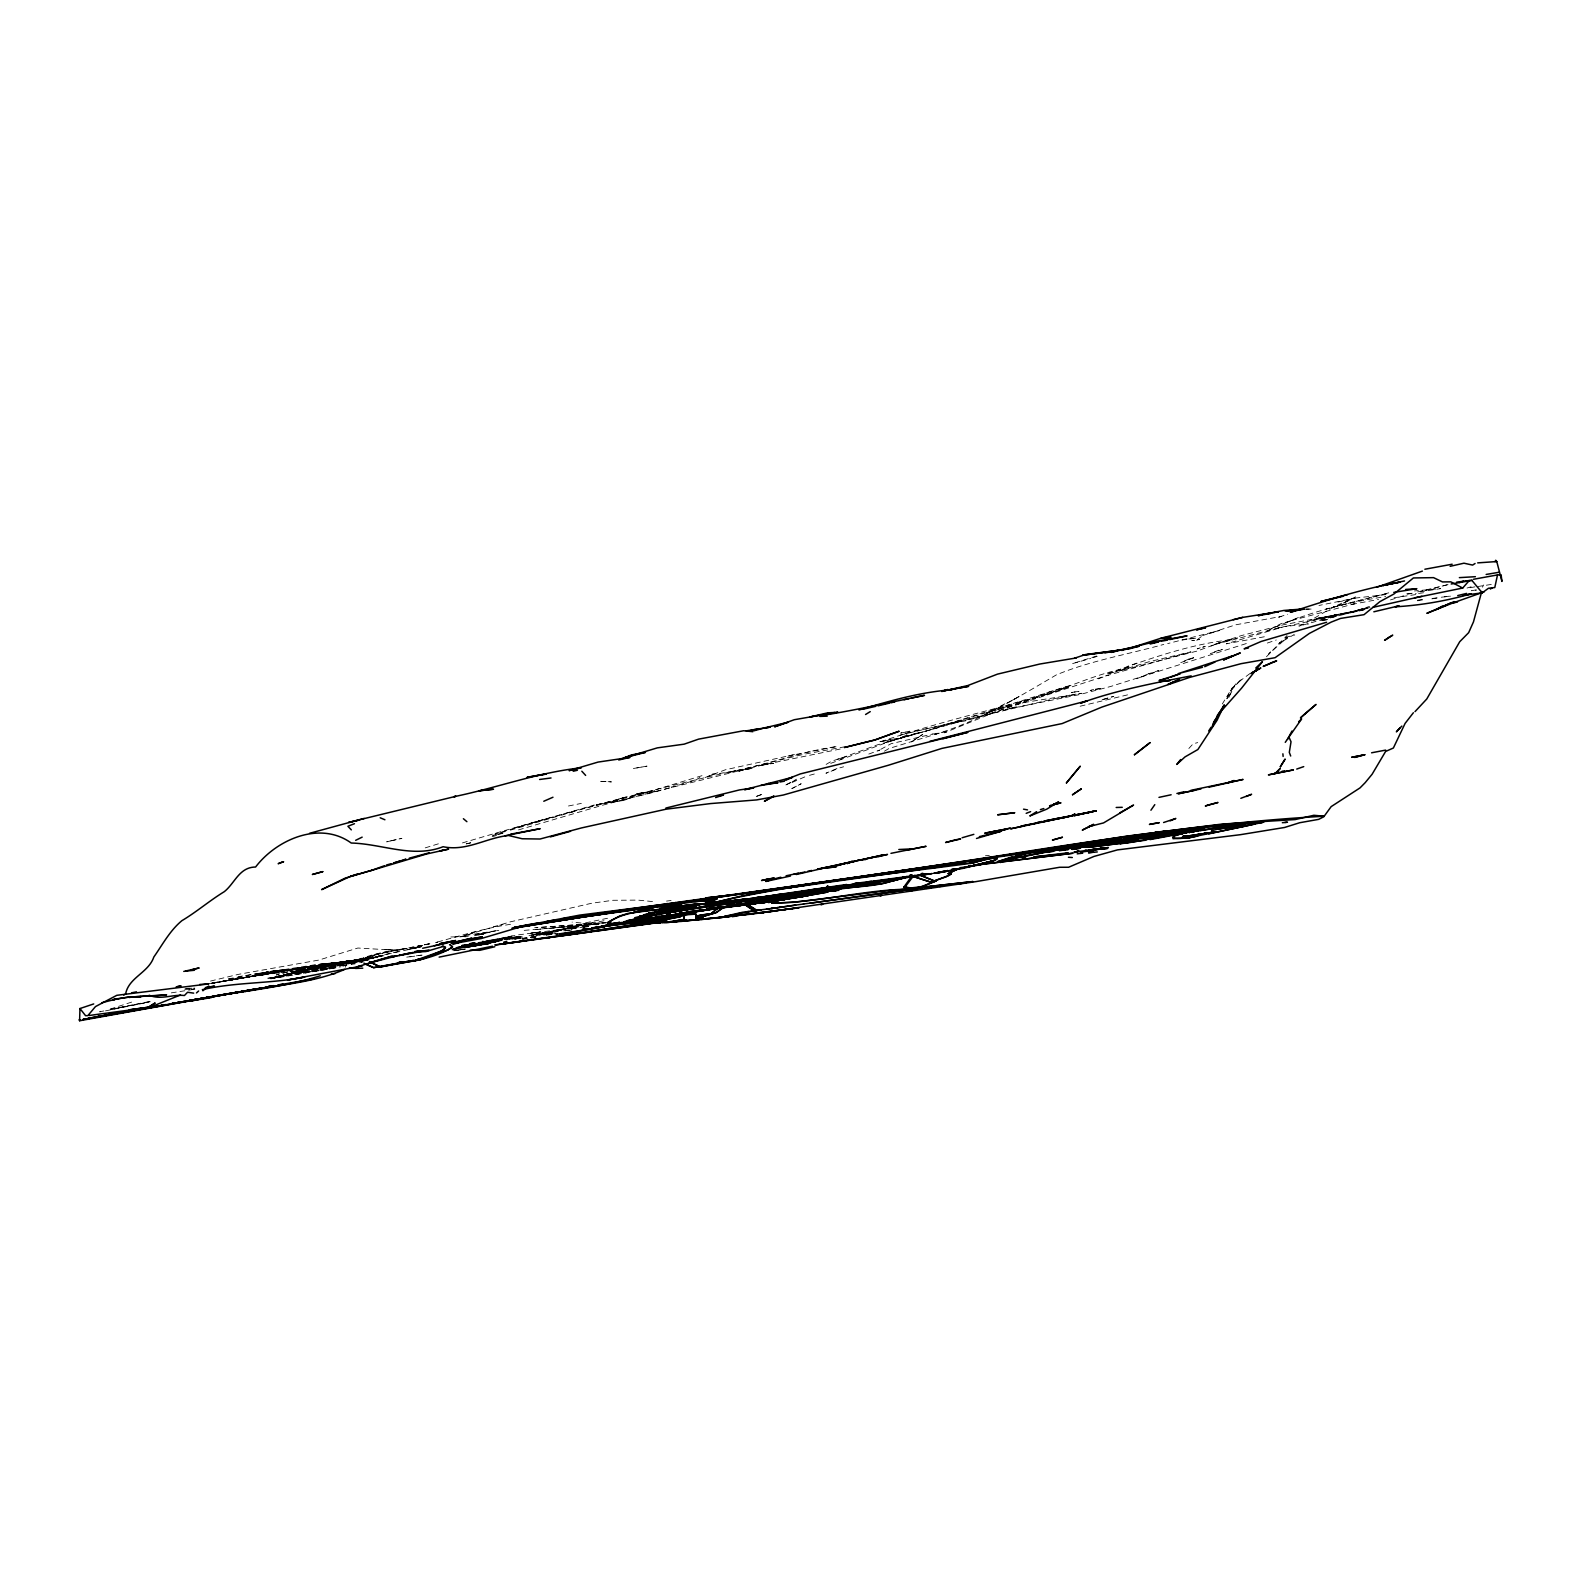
<?xml version="1.0" encoding="UTF-8"?>
<svg xmlns="http://www.w3.org/2000/svg" width="1581" height="1581" viewBox="0 0 1581 1581"><rect width="100%" height="100%" fill="white"/><g stroke="black" fill="none" stroke-linecap="round" stroke-linejoin="round"><path stroke-width="0.75" stroke-dasharray="5 3.75" d="M571.393 926.189L598.903 923.996C594.594 924.035 597.677 924.885 596.65 923.699M597.203 924.747L595.859 924.806M268.671 978.343L330.488 965.181L346.674 963.54L347.326 961.722L357.326 959.726L300.212 968.323L314.619 966.05M346.674 963.54L347.326 961.722L367.76 959.272L361.259 960.339L366.575 959.766M345.35 967.236L346.97 962.73L353.887 961.999L363.472 958.007L353.907 960.537M1229.563 695.838L1235.453 684.277L1250.215 673.368M1226.856 698.782L1229.88 691.174L1241.836 679.059L1232.073 688.071L1222.33 703.94M1228.753 697.636L1232.528 688.15L1227.014 698.624M346.259 964.489L346.97 962.73L325.646 966.169L274.956 977.73L362.563 960.774M1482.425 587.183L1483.709 584.95M367.721 959.588L315.726 964.608L310.331 968.145L318.532 967.197M336.476 962.987C255.766 974.37 357.919 961.999 362.978 960.161M1266.46 656.747L1287.033 635.483M1270.511 651.807L1268.733 653.981L1287.566 637.202L1278.93 643.467L1293.93 634.673M1188.853 748.485L1193.141 743.781L1197.726 742.596M370.468 958.145L374.322 955.458L379.638 955.952M279.837 975.576L275.351 977.453L316.635 966.584L315.409 965.438L287.722 970.477L297.09 968.303M1196.639 640.186L1199.564 639.356L1191.797 640.641L1196.639 640.186L1201.303 636.609M332.03 963.461L310.35 966.584L360.606 960.023L258.711 973.323L226.794 979.153L347.464 964.766M372.345 956.446L369.302 958.6L373.037 957.77M437.66 941.96C462.482 935.142 487.304 927.434 513.489 923.897M457.739 936.663L455.427 936.782L463.806 936.446L467.956 933.561M790.381 782.793L784.532 785.579L795.105 780.125M792.318 781.864L796.824 779.018M1298.989 626.313C1315.175 618.863 1331.716 606.057 1351.063 599.555L1338.119 605.681L1358.02 595.602M884.451 751.192L888.937 748.524L939.331 733.11L935.28 734.315C978.244 721.45 1018.065 697.359 1056.306 674.909C1090.198 660.759 1127.866 654.376 1163.774 644.416M351.516 964.094C372.602 950.379 399.044 951.307 422.779 945.458M826.112 764.413L831.646 761.172L846.29 756.548L835.361 759.868M357.919 960.141L380.626 952.849L421.119 945.596M792.002 788.504L801.192 783.721L791.824 788.662M1015.595 698.466L1007.571 702.913L1019.251 696.43M455.822 947.454L495.999 941.13M990.872 711.312L987.908 712.912L1005.358 703.545M290.687 973.777L275.489 977.888L286.635 974.252L277.742 976.683C288.77 972.789 309.006 971.011 315.943 965.378L314.204 965.596M804.788 776.903L789.887 783.425M491.493 942.81L495.821 941.999L457.462 948.027M478.628 944.568L485.525 943.62L459.32 947.711L490.96 943.225M558.804 929.687L556.947 930.162L564.773 929.391L532.955 934.944L543.034 933.363M361.594 958.165L353.769 962.058L351.318 961.683M1020.14 703.703L987.097 714.434L932.928 728.643L1070.831 685.324L1050.673 691.411L992.157 713.268L944.41 732.813L948.027 731.41L930.063 734.493M149.523 1001.524L108.457 1009.646L134.879 1001.05M836.942 768.544L825.934 773.247L837.752 768.702M1209.425 633.546L1219.326 630.503L1167.687 643.586M399.558 949.786L402.048 949.509C378.096 952.651 352.069 962.829 326.476 965.833L329.5 965.201L326.318 965.655L328.512 965.359M400.013 949.825L374.144 954.983L356.674 960.635L338.255 962.948M275.746 970.556L258.316 973.619L315.726 964.647L316.575 966.05L325.429 964.627L316.575 966.05M1290.807 620.898L1281.361 623.507L1267.073 630.878C1304.562 613.211 1344.957 602.816 1385.667 596.571M1285.827 622.855L1298.376 617.519M232.802 979.746L309.935 966.228L311.042 967.256L270.351 978.935L336.931 967.691L273.058 978.184M1364.778 608.23L1351.953 612.519M842.06 757.833L877.435 744.849L938.739 727.458L885.36 742.477L915.656 733.505M830.776 763.346L890.597 741.074L887.218 742.299L920.122 732.319L906.229 736.193M1417.623 591.907L1449.461 584.298M1210.967 646.076L1220.216 642.459L1197.469 650.977L1119.565 670.858L1122.648 669.83M306.912 969.746L310.133 968.501L281.952 975.319L284.955 974.667M275.845 977.275L306.734 968.165L316.417 966.841L309.935 966.228L298.434 968.145M366.851 959.509L363.571 960.339M1363.889 609.673L1283.535 624.732L1241.401 635.582L1214.425 644.435L1237.449 638.013L1226.836 640.325L1230.532 639.752C1191.896 644.159 1154.644 656.925 1118.103 669.969L1122.49 668.822C1085.515 677.004 1051.879 695.62 1014.785 703.308L1035.515 697.932C983.481 711.687 931.347 724.572 880.34 741.805L907.099 736.291L959.41 721.766L951.387 723.268L965.299 720.916L1017.373 706.529L1005.832 709.474L1079.902 694.514L1110.633 686.49L1248.338 642.914M529.003 935.517L548.508 932.513L536.73 934.865M1098.281 678.842L1108.321 675.028L1017.334 704.652M1096.641 655.996L1072.116 663.724L1090.85 658.407M756.252 796.468L763.089 793.958L755.184 796.824M1364.581 609.041L1330.155 615.977L1366.952 608.547M868.799 754.058L879.747 750.066L877.653 751.015L891.131 743.683L932.632 734.039M1114.961 672.063L1130.237 666.569L1106.463 673.941L1114.961 672.063L1109.645 673.229M571.887 929.944L565.069 930.913L568.271 929.766M518.489 829.906L603.072 805.085L656.273 791.271L649.317 792.951L764.532 764.532L841.902 748.683M523.173 825.657L494.972 834.096L508.252 830.835M1093.123 657.716L1097.194 656.313M1136.937 663.111L1127.036 666.53M1403.592 595.78L1389.916 600.108M1267.33 643.052L1276.262 639.989M840.776 759.236L842.159 758.761M377.879 956.327L421.771 946.644M450.842 936.98L460.802 936.782L510.208 921.881L591.788 903.225L612.954 900.281L637.953 900.103L655.265 901.842M514.734 939.41L518.805 938.027M1202.706 635.562L1235.532 624.851L1281.144 616.432L1277.033 617.716L1287.665 614.258M1369.996 607.559L1351.024 612.46L1369.581 606.393M994.409 712.517L989.311 714.217L992.157 713.268M1119.565 670.858L1149.13 661.708L1190.948 651.886L1106.325 675.779M273.493 978.026L277.05 976.841L272.802 978.105M320.785 967.493L358.571 960.102M475.585 931.802L466.691 934.746M565.069 930.893L572.263 929.588M465.11 935.537L497.56 930.517L475.525 934.687M368.986 958.837L359.243 961.07L362.286 962.454M510.386 830.163L574.871 811.231L571.452 812.14C604.733 802.219 639.218 797.437 672.38 786.943L671.372 787.239L695.857 780.105L702.517 775.52L643.704 793.326L596.215 804.966L617.776 800.579L592.796 805.48L594.258 805.065L512.955 828.464M1320.906 620.286L1331.044 617.143L1301.835 625.384M425.23 847.871L440.763 843.088M270.292 978.441L326.417 966.465L267.624 978.224M1467.03 588.033L1471.12 586.768M289.442 974.331L291.813 973.6L290.311 974.054M1215.078 644.455L1280.768 627.301L1277.922 628.092L1336.815 615.444M287.011 975.062L289.955 974.153L269.304 978.244M342.82 966.228L346.911 965.023M363.432 960.695L368.195 959.983L348.887 964.469M211.992 983.323L311.576 966.347M839.867 767.852L843.622 766.785M1339.127 614.772L1335.609 615.76L1363.336 609.476L1329.265 618.191L1339.641 615.266M517.402 938.778L519.754 938.106M809.512 775.342L817.752 773.05M571.294 928.996L588.685 926.268M352.84 960.339L356.259 959.884L327.84 963.659L374.163 957.849M571.532 928.936L578.903 927.454M1080.159 706.213L1129.368 694.434M460.723 936.762L465.822 936.229L463.806 936.446M1349.245 612.598L1362.565 609.06M288.868 974.489L303.75 971.228L298.789 972.196M501.296 924.806L502.936 924.371L493.687 926.762M1291.558 620.582L1354.759 603.705L1350.965 604.555L1378.573 599.436M462.442 842.91C552.856 816.191 643.704 791.211 735.797 770.599L729.612 772.378L803.405 754.354L845.795 746.607M1285.452 637.42L1294.74 634.989M492.165 836.665L496.533 835.539M407.108 949.608L408.036 949.371M359.302 961.149L299.244 973.066L326.793 968.995M1347.032 613.191L1354.601 611.333L1317.922 618.29L1332.249 615.562M294.481 973.343L300.054 971.959M514.635 939.055L520.742 937.671L509.556 939.213L518.746 937.849M549.99 933.956L555.188 932.652M420.665 946.644L405.428 950.062L421.514 946.742M419.676 946.881L421.257 946.485M487.976 932.553L476.731 934.746M1341.973 614.693L1364.482 609.851M466.553 843.819L470.743 842.811M393.294 952.711L400.942 950.873M466.217 843.898L470.644 842.831M389.637 953.481L380.053 955.576M900.123 735.086L1066.977 695.739L1018.599 703.387L943.778 725.066L904.055 733.663M1337.941 602.084L1355.154 598.112L1386.379 594.535M1353.672 598.448L1355.154 598.112L1318.949 605.464M1352.723 611.452L1362.802 609.317M421.91 945.359L411.851 947.335M604.001 920.735L557.204 930.399L571.433 927.948L565.207 928.857L568.745 928.126M464.893 936.881L468.431 936.09M551.532 932.849L548.093 933.442L552.026 933.106M1357.447 610.009L1367.96 607.677M496.474 834.59L492.64 835.44L504.556 833.029M210.51 981.07L238.415 974.351L318.888 960.062L357.879 948.027L395.961 950.26L384.558 949.549L395.902 950.161L407.325 948.323M738.702 771.093L753.011 768.089L738.702 771.093L740.343 770.738M247.743 977.078L240.826 978.283L336.654 962.355L319.619 964.331L329.48 963.185L319.619 964.331L328.354 963.402M532.955 934.944L576.235 926.288L556.947 930.122M296.754 968.363L327.168 964.291M272.426 978.264L288.453 974.805L274.956 977.73M297.742 972.473L306.101 970.774L303.71 971.248M562.559 929.391L573.172 927.098L566.907 928.363M548.113 933.462L553.35 932.415M788.109 755.916L837.278 746.469C793.128 752.477 756.173 769.888 712.043 774.295L715.067 773.702L704.948 777.575L725.304 769.809L796.192 754.177M347.069 962.374L365.922 959.707L340.152 962.908L367.998 959.351L299.54 967.849M418.649 946.11L417.226 946.426L422.028 945.794M302.05 971.525L300.765 971.801L306.101 970.774M900.419 733.169L909.668 731.212L901.229 732.892M310.706 967.75L334.994 963.481L316.319 966.841M425.842 944.746L429.459 943.995M879.866 741.726L891.21 739.374L886.526 740.145M110.275 1009.686L148.654 1001.939M418.787 947.276L413.016 948.462L419.103 947.217M105.512 1010.872L147.092 1002.473M568.468 805.994L581.353 803.405M478.766 934.865L485.248 933.561L480.782 934.391M113.634 1008.816L150.294 1001.722M358.274 961.762L368.195 959.983M497.442 939.569L506.987 937.711L485.387 941.308M556.848 931.011L564.16 929.707M268.592 973.224L210.55 983.54L246.913 977.216M297.86 968.323L270.628 972.908L316.556 966.07M343.788 962.157L326.2 966.248L347.326 961.722M1447.01 584.832L1420.627 591.828L1440.666 588.606L1414.442 590.938M368.472 959.114L374.005 958.027M498.39 834.155L502.916 833.266M228.573 980.398L237.901 978.758M295.687 968.56L287.525 970.161L321.654 964.983M361.338 961.09L321.042 969.924L302.821 972.236L341.022 966.742M555.721 930.695L564.951 928.897M1476.219 589.832L1471.516 590.741L1476.397 590.187M425.329 944.608L429.874 943.719M103.812 1010.97L99.623 1011.781L100.927 1011.8M1417.623 600.82L1424.619 599.476M219.285 981.9L283.75 970.517L242.604 977.908M346.022 962.098L349.559 961.426L342.662 962.533M559.358 929.984L533.37 934.826M269.877 973.066L253.237 976.05L301.26 968.106L297.426 968.679M269.007 973.264L273.078 972.473M271.418 972.809L276.26 971.88L226.597 980.734L242.071 978.007M469.557 943.402L503.252 939.489M519.24 936.723L508.311 938.798L521.414 936.525M588.29 923.423L595.8 921.98M241.774 978.086L246.596 977.177M262.644 974.509L292.841 969.113L275.45 972.157M475.229 934.766L483.292 933.245M332.287 963.54L354.737 960.616L326.141 964.746M488.746 942.513L496.177 941.347L493.568 941.604M259.818 974.825L288.394 969.924M485.308 932.869L489.873 932M259.936 975.517L272.011 973.244L211.973 983.224M474.438 935.715L483.252 934.075M270.865 972.947L228.178 980.279L247.644 976.92M290.845 969.489L277.169 971.88L289.857 969.608M331.931 963.857L310.331 968.145L359.954 960.457L342.978 962.73M325.133 966.406L328.828 965.734L324.026 966.426M498.983 940.023L502.758 939.549M1417.307 600.266L1424.56 598.942M262.288 973.007C271.122 970.497 310.864 966.307 265.806 972.374M254.027 975.872L277.564 971.781M270.628 972.908L285.845 970.319L275.964 972.117M236.458 978.896L211.696 983.184M272.327 972.592L358.077 960.003L291.497 969.449L310.014 966.801M502.659 939.094L482.561 941.999M289.204 969.785L218.534 982.256M522.165 936.565L512.284 938.343L520.327 936.881M229.897 980.121L237.11 978.837M297.762 968.244L304.224 967.098M261.003 975.24L331.358 963.303M329.5 965.201L318.572 967.651M479.952 943.817L457.443 947.197M533.074 934.865L548.508 932.513L536.176 934.924M532.026 934.766L547.915 932.158M1407.268 594.1L1413.809 592.934M496.75 930.715L498.786 930.359M478.213 934.351L490.268 932.217M236.004 979.133L305.212 967.078M277.169 971.88L316.911 965.596M493.786 941.525L491.296 941.96L494.24 941.565M540.149 933.541L535.485 934.351L543.093 933.067L540.05 933.581M480.051 945.24L464.32 947.711L486.078 944.272M482.778 934.015L484.161 933.778M211.518 983.204L231.399 979.706M252.249 976.188L232.941 979.667L245.114 977.394M344.441 962.572L326.496 965.833L373.689 958.027L369.756 958.56M377.661 957.355L354.796 960.319M477.818 945.616L482.106 944.865M1388.75 592.835L1325.925 609.021L1389.284 592.954M212.427 983.204L217.229 982.374M228.178 980.279L273.513 972.414L250.786 976.426M258.078 975.102L283.651 970.694L281.991 970.951M507.145 938.778L520.03 936.94M520.524 937.454L512.185 938.758M548.785 934.49L549.931 934.292M208.712 983.718L214.087 982.789M223.079 981.426L265.687 973.916M344.342 963.185L330.666 966.09L364.144 959.963M496.711 939.766L499.003 939.371L495.881 939.746M458.885 947.493L496.454 941.762L457.462 947.73M600.602 922.988L583.389 925.34L598.685 923.798M1415.766 594.575L1394.067 597.737M212.842 982.908L226.261 980.615M367.583 959.608L348.235 962.513M512.659 938.897L519.833 937.671M453.174 949.074L459.498 948.007M1431.872 598.863L1438.848 597.697L1431.714 598.488M295.252 968.718L300.686 967.809M359.025 959.687L373.867 957.315L366.278 958.481M378.788 956.564L382.266 955.991M512.797 938.877L518.924 937.849M520.88 938.007L516.038 938.818L520.564 937.988L517.086 938.62M1474.954 586.847L1467.524 588.172M299.382 968.066L289.916 969.588L303.097 967.651M381.673 956.11L332.899 963.778L371.654 957.711M453.451 949.035L487.126 943.995M289.422 969.687L302.702 967.532M517.6 938.58L523.232 937.652M548.212 934.944L550.405 934.588M329.559 964.291L349.026 961.525L339.915 962.473M468.826 943.956L475.13 942.928M560.148 929.668L553.765 930.695L585.168 926.11M459.498 946.663L500.07 940.794L462.522 946.169L492.738 941.821M583.33 927.434L589.614 926.407M1264.326 636.768L1226.283 643.823L1284.444 626.531L1308.693 623.942M488.687 943.976L483.252 944.845L486.474 944.371M550.069 934.272L546.058 934.924L550.761 934.173M268.414 971.94L238.573 976.603M278.612 971.445L288.019 970.023M483.035 943.956L489.932 942.869M559.437 929.707L561.057 929.43M298.374 970.991L306.951 969.746M542.777 934.648L547.026 933.976M543.489 934.885L551.65 933.976M312.84 965.853L307.149 966.722L312.485 965.912M345.587 961.268L374.005 957.493M375.903 956.999L382.029 956.05M460.407 947.572L488.845 943.58M474.162 946.169L479.003 945.398M1322.487 620.365L1329.799 619.238M377.049 956.762L314.244 966.05M379.361 956.406L384.005 955.695M366.713 958.975L373.61 957.928M470.288 943.897L499.537 939.964L495.624 940.399M498.746 940.636L489.043 942.059L501.375 940.26L462.186 945.3M496.829 941.209L501.592 940.478M171.301 992.868L196.084 989.014L191.222 989.172M470.268 946.762L475.98 945.952L453.885 949.272M1477.701 586.531L1491.95 584.338M373.254 958.106L354.263 960.991M337.227 963.797L346.812 962.315L340.567 963.284M548.666 934.648L550.781 934.312M366.891 958.6L314.244 965.833L350.587 961.129M503.371 938.679L519.892 936.407L503.805 938.6M514.754 937.79L508.074 938.798L520.129 937.177L510.9 938.739M488.687 942.039L462.502 945.734M546.552 934.865L551.394 934.134M547.481 934.826L552.204 934.114M546.571 933.225L558.429 931.446M544.2 934.746L552.421 933.581M489.063 943.64L453.411 948.521L470.94 946.209L457.067 948.106M1322.19 620.424L1330.688 619.179M315.528 966.05L334.876 963.046L326.358 964.212L329.935 963.758M462.126 946.051L502.303 940.517M511.789 938.877L518.489 937.889L512.718 938.659M547.224 934.687L551.809 934.015M460.842 949.707L465.585 949.015M540.307 934.766L551.018 933.383L540.346 934.47M470.901 946.466L487.62 944.015M488.312 943.778L456.119 948.145M453.787 950.734L463.233 949.351L454.3 950.675M300.232 967.947L326.397 963.995M320.647 964.845L306.339 966.92L327.405 963.995M361.97 960.299L366.357 959.667M488.391 941.881L501.098 940.043M480.861 942.928L501.671 940.023M495.485 940.675L506.137 939.134M539.319 934.905L550.366 933.304M545.188 934.608L549.437 933.996L543.726 934.806M566.947 928.679L517.679 934.944L483.094 941.624M309.935 966.228L315.409 965.438M301.26 968.106L285.489 970.359L296.932 968.738M461.692 945.201L501.355 940.063M501.632 939.786L492.877 941.209L502.659 939.905L461.237 945.596M503.904 939.45L517.758 937.592M548.647 933.324L539.24 934.727L551.097 933.383L540.03 934.885M487.442 943.383L460.407 947.157M454.538 949.153L457.779 948.679L452.344 949.47M373.827 957.849L365.507 959.035L372.78 958.007M354.46 960.655L323.275 964.904M295.588 971.386L301.556 970.536M416.356 955.813L423.352 954.825M345.468 961.288L374.46 957.473L349.618 960.912M375.705 957.078L382.404 956.149L374.934 957.177M473.391 943.738L497.086 940.438M330.884 963.442L363.729 959.173L339.48 962.513M544.16 934.391L548.508 933.778M367.721 959.015L362.345 959.707L367.069 959.094M520.406 938.027L515.505 938.699L520.011 938.086M1418.572 593.448L1427.07 592.262M1181.995 640.048L1196.58 638.052L1182.707 639.673M491.651 940.023L504.833 938.284L482.146 941.229M352.306 960.537L373.017 957.612M505.11 939.529L519.734 937.513M537.797 934.845L554.338 932.573M341.891 961.821L373.215 957.572M535.959 935.418L551.097 933.383M545.781 934.885L552.382 933.976M409.835 956.841L422.127 955.122M461.672 945.418L482.541 942.572M317.722 965.872L323.137 965.121M489.201 943.541L460.249 947.592M406.732 957.137L411.001 956.545M569.496 928.343L572.48 927.948M319.52 965.299L325.172 964.529M498.746 939.055L512.896 935.814L501.039 938.995L516.098 936.98M583.251 926.94L588.053 926.308M340.152 962.908L361.614 960.122M464.893 949.134L455.229 950.458L462.937 949.628M352.563 961.288L350.508 961.544L356.338 960.833M451.692 948.956L468.49 946.782M1449.322 596.195L1440.943 597.262L1450.449 596.156M666.51 901.091L671.095 900.518M457.047 947.592L460.348 947.177M262.644 972.849L267.9 972.177L258.711 973.323M314.421 967.098L308.493 967.849L315.647 966.959M287.801 970.023L270.549 971.801L283.75 970.517M472.719 944.41L474.122 944.232L461.79 945.794M324.698 964.687L351.022 961.604L344.698 962.335M580.543 925.577L549.318 928.343M345.765 961.821L352.543 960.793M598.942 923.996L520.643 930.675M363.077 960.082L356.595 960.438M351.298 964.311L355.112 963.876M535.959 929.549L544.457 928.877M590.839 924.747L578.132 925.834L596.057 924.272M282.999 970.576L255.272 975.003L257.09 975.24M985.418 855.776L989.311 855.38M563.607 930.794L565.939 930.557M494.398 940.497L499.537 939.964M339.895 962.572L342.01 962.355M531.176 935.122L537.046 934.569L533.607 934.806M599.08 923.008L536.137 927.711M475.703 942.908L469.992 943.363M321.99 967.137L323.216 967.038M601.531 923.027L604.219 922.81M548.884 933.304L550.88 933.205M566.65 926.683L539.951 929.075M534.516 934.173L537.955 933.996M595.069 924.351L598.665 924.174M185.036 988.481L194.72 988.085M186.736 988.382L194.068 988.105M607.46 922.691L534.635 927.731M184.799 989.41L194.562 989.074M1406.754 593.863L1416.201 593.527M600.978 922.948L606.61 922.751M1304.226 609.179L1312.052 609.041L1302.902 609.179M607.519 918.265L582.302 923.521L586.274 923.521L572.065 922.098M451.968 949.865L458.194 950.26M357.089 961.248L361.95 962.394L356.081 961.09L357.049 961.228M551.176 932.494L552.52 932.77M1322.151 617.143L1322.803 619.969M922.731 734.414L910.814 742.24L922.731 734.414M901.901 737.339L900.34 738.129L906.941 734.888L901.901 737.339M278.256 974.054L276.28 975.003L289.58 971.465L278.256 974.054M630.878 797.437L624.594 800.342L609.219 802.535L624.693 800.144L630.878 797.437M1188.655 659.119L1180.711 662.637L1195.434 657.182L1188.655 659.119M1148.735 673.704L1136.838 678.723L1158.616 670.581L1148.735 673.704M1046.088 694.514L1032.057 698.604L1068.341 687.201L1046.088 694.514M1218.852 650.166L1210.591 653.546L1222.35 649.495L1218.852 650.166M991.643 711.173L984.825 713.703L1011.326 705.185L991.643 711.173M620.246 798.603L612.677 801.369L626.946 796.587L620.246 798.603M1200.196 647.795L1197.212 648.882L1205.256 646.431L1200.196 647.795M638.981 793.919L630.048 796.962L646.313 792.694L638.981 793.919M646.906 766.153L633.25 768.524L646.906 766.153M1318.317 618.428L1312.171 620.404L1336.815 614.989L1313.949 619.653L1328.119 616.886L1318.317 618.428M1093.617 689.415L1090.218 690.482L1102.115 688.269L1093.617 689.415M1106.977 698.288L1100.89 700.106L1113.795 696.351L1106.977 698.288M536.908 821.547L528.548 823.918L547.619 818.563L536.908 821.547M1069.922 695.106L1061.385 697.498L1081.523 693.288L1069.922 695.106M437.502 942.118L435.763 942.592L437.463 942.098M1072.274 692.28L1071.266 692.537L1079.013 691.371L1072.274 692.28M390.467 840.934L386.673 841.843L401.93 838.325L390.467 840.934M300.232 969.113L294.224 970.517L302.623 968.58L300.232 969.113M428.609 943.857L424.242 944.825L428.708 943.936M326.22 968.817L321.042 969.924L333.69 967.552L315.212 970.517L326.22 968.817M764.532 764.532L759.631 765.54L773.564 763.386L760.975 765.164L764.532 764.532M641.372 792.931L634.851 794.077L654.672 790.915L641.372 792.931M501.375 940.26L499.537 940.576L501.375 940.26M553.923 931.031L550.563 931.624L553.903 931.051M324.303 966.782L321.121 967.335L326.318 966.465L324.303 966.782M304.224 969.647L301.556 970.102L312.307 968.382L304.224 969.647M342.267 962.315L334.085 963.284L342.267 962.315M355.093 960.695L348.571 961.525L355.093 960.695M301.912 969.627L290.351 971.208L301.912 969.627M342.563 964.153L340.152 964.489L347.78 963.442L342.563 964.153M474.34 942.79L469.913 943.383L474.34 942.81M536.275 932.434L529.121 933.383L540.465 931.92L536.275 932.434M561.848 927.237L560.188 927.395L566.156 926.881L561.868 927.237M605.681 781.508L599.001 781.271L611.432 781.903L605.681 781.508"/><path stroke-width="1.5" d="M735.699 900.281L706.885 903.245L706.905 902.138L714.177 900.281L686.707 900.933M667.419 913.66C667.538 914.529 666.53 914.49 667.814 913.047M670.166 913.522L669.494 912.336L670.304 914.332M715.383 901.921L707.162 903.383L707.162 902.277M781.844 893.878L755.876 898.482L697.063 904.352L628.191 913.383L619.831 915.913L608.072 922.375L610.78 922.178L604.258 926.782L557.184 934.213M716.015 903.383L716.173 904.787L715.62 903.798M666.312 913.028C668.289 914.174 666.293 913.047 667.577 914.49M727.616 900.38L727.912 900.459M828.167 886.664L827.95 886.19M823.839 887.909L824.353 887.672M667.162 912.909L667.854 914.45M718.683 904.51L718.426 903.245M667.123 913.66L667.261 914.391M669.652 913.423L669.02 912.909M781.666 894.312L932.316 873.522M718.485 904.273L718.426 903.423M666.372 913.205L667.795 913.324L666.332 913.601M827.555 886.19L826.883 887.277L827.555 885.775M702.577 904.075L711.154 902.929A25.553 1.462 -7.9 0 1 707.913 903.285L707.122 902.277L716.984 898.759L581.255 917.158L584.93 916.605M707.498 903.383L707.043 902.277M706.687 902.237L706.529 903.522M1481.733 591.511L1473.472 621.886L1468.65 632.677L1459.718 641.728L1426.773 699L1414.995 711.648M726.805 900.814L727.635 900.419M706.45 902.217L707.201 903.225M715.679 903.68L715.403 904.312M1495.112 561.69L1495.685 560.247L1496.772 561.551L1501.95 581.433L1501.1 574.792L1497.503 574.931L1494.796 587.539L1488.452 588.27L1482.227 592.855L1462.82 595.405L1471.12 593.824C1446.437 600.879 1420.845 605.365 1395.233 606.808L1399.106 605.8L1373.83 611.788M727.003 900.755L727.497 900.715M705.66 903.344L732.873 900.735L706.292 903.423L706.667 902.02M1213.971 721.529L1212.291 726.509L1215.829 720.126M715.422 904.806L715.818 903.759L715.58 904.885M1224.228 705.047L1217.093 720.205L1197.884 749.532L1185.019 756.904L1176.798 764.413L1180.612 759.572M1224.01 705.126L1213.615 722.537L1224.583 705.62L1217.291 715.561L1241.54 688.209L1262.428 661.688L1255.749 668.052M666.965 912.929L667.419 914.154M93.714 1003.935L79.959 1008.54L79.603 1020.753L261.636 988.006L241.201 991.682M1287.487 739.394L1291.973 731.054M683.703 901.783L678.684 905.458L667.696 907.356L658.348 906.387L633.507 912.454L658.348 906.387L667.301 907.415L664.218 907.79L659.554 905.36M1208.694 730.975L1211.066 727.28M1213.457 723.564L1215.829 719.849M1150.928 810.223L1154.802 804.65M1413.374 712.754L1405.114 723.387L1393.375 748.011L1385.608 751.449L1372.13 774.216L1365.193 782.654L1360.035 787.891L1331.162 806.626L1323.771 816.784L1318.692 819.353L1299.681 822.733L1284.562 827.476L1240.374 834.689L1117.411 849.906L1093.933 856.447L1068.598 867.258L1059.606 867.277L976.011 881.605L768.998 911.802M1414.54 597.875L1462.682 588.053L1469.283 580.523L1471.792 580.267L1482.227 592.855M202.882 990.773L208.791 986.01M1285.254 742.339L1301.637 718.9L1298.653 721.726M1399.817 728.09L1396.359 731.845L1401.833 726.094M769.651 902.04L770.975 900.795L768.821 902.731M196.479 992.927L198.633 991.01M678.486 914.609L669.356 916.13L676.293 915.103M794.848 908.324L799.097 907.751L716.233 918.106L723.308 916.723M684.099 901.881L679.711 905.399L675.976 903.719M717.023 908.581L711.272 913.62L696.253 915.972C697.063 910.043 675.146 918.482 680.423 914.431M832.752 889.55L823.8 890.498L828.187 889.214M344.52 969.489C313.591 982.868 278.137 984.726 245.114 991.485M670.324 915.28L667.893 916.901L664.218 916.288M1490.369 589.041L1492.128 587.875M1188.833 832.476C1225.868 825.756 1186.995 828.879 1179.782 833.543L1183.714 832.93L1058.242 849.827L998.54 861.388L1029.705 852.357L1115.652 840.598M1475.073 563.508L1472.583 565.089L1463.966 563.192L1450.152 566.314M1036.642 811.666L1029.824 815.974L1046.76 809.156L1058.559 801.923L1052.847 804.828L1060.97 802.832L1053.045 804.769M718.13 908.028L711.233 913.66L699.869 915.142M865.578 714.493L870.242 711.628M199.74 984.469L208.771 983.896L116.816 995.319L95.473 1006.583L87.884 1015.595L85.591 1015.713L79.959 1008.54M722.477 907.731L716.825 912.336L702.102 916.743L715.561 912.889L725.244 906.486M123.693 995.062L125.63 993.975C128.595 977.513 148.515 972.789 153.831 957.019C162.586 944.509 169.958 930.537 181.894 920.676C196.637 911.901 209.601 900.636 224.304 891.664C234.996 883.127 239.186 867.159 255.588 867.02C276.833 839.175 320.153 820.598 351.239 843.029C382.246 843.819 413.036 858.523 443.095 846.724C466.395 851.586 485.94 837.95 508.43 835.46L522.165 838.76L540.05 839.017L581.472 827.93L666.075 809.195L710.501 803.583L756.726 799.907L783.306 795.026L888.482 765.224L941.901 748.406L1062.155 723.564L1101.759 707.142L1189.525 677.439L1241.026 663.684L1275.077 657.696L1309.424 633.388L1331.242 622.084L1340.53 618.428L1364.028 614.673L1379.976 601.59L1393.889 594.041L1413.394 577.954L1433.552 577.638L1442.485 581.927L1450.824 581.848L1462.682 588.053M1442.366 606.116L1436.358 609.495L1454.145 601.551M773.643 796.073L764.394 801.251L774.018 796.211M1253.733 671.846L1260.848 667.992L1250.788 673.546M843.74 887.573L835.124 891.071L821.428 891.506L823.405 890.874M892.395 880.973L906.941 877.06L882.969 883.522L821.231 891.388L919.055 875.182M851.843 861.19L847.238 863.601L852.831 861.428L796.251 874.51M1253.437 672.044L1256.421 670.502L1252.29 672.419M320.291 975.773C277.683 989.172 231.755 991.979 187.843 1000.99L201.874 998.402L188.218 1000.911M1093.558 824.235L1082.293 830.104L1091.72 825.559L1093.538 825.065L1088.835 826.606L1103.518 822.93L1133.557 805.065L1119.783 812.871M355.666 840.321L362.168 837.14M703.525 910.063L696.332 911.387L771.548 901.348L708.15 909.411M694.85 906.98L696.134 906.368L668.21 909.707L704.474 903.601M903.838 887.158L910.518 877.89L913.067 876.447L930.537 882.06L935.972 881.032C926.288 884.135 916.031 891.012 905.577 886.704L903.838 887.158L909.213 888.127L922.355 886.664L936.268 880.894L930.537 882.06L913.087 876.427L905.538 886.368M688.644 912.059L771.548 901.368L728.446 906.526M1457.504 601.966L1451.753 603.349L1484.065 591.887M1451.18 602.796L1426.852 613.329L1452.069 603.27M696.134 906.387L655.245 912.059L700.64 903.779M1228.279 657.795L1240.294 652.894L1223.496 659.969L1232.943 655.74L1178.3 673.605L1202.509 667.301M1204.702 666.688L1214.9 662.103M1170.177 820.835L1175.829 818.464L1163.596 822.515M543.785 801.251L552.975 797.239M1170.592 677.221L1180.177 673.723L1159.071 680.522L1168.379 678.19M786.073 780.085L792.456 777.318L744.789 789.571M1169.07 835.657L1127.51 842.95L1119.961 843.701L1129.743 842.1L1089.902 847.12L1083.044 846.546M1050.891 805.401L1049.527 805.974L1056.622 803.346L1052.847 804.828M1246.302 796.468L1251.599 794.294L1240.828 798.306M934.648 873.305L963.58 868.285L993.738 860.617L969.291 866.566C999.903 862.554 1011.168 851.625 972.868 863.028C886.684 874.688 799.037 882.791 714.039 902.534L716.944 902.296L701.707 904.213L711.252 902.889L705.679 903.601M641.55 920.676L680.502 916.664L637.696 925.004L666.925 921.17L665.957 921.545L495.782 944.944M1217.983 829.057L1238.101 826.211L1217.805 829.116L1211.718 830.717L1211.837 832.179L1214.583 831.764L1211.659 832.416L1187.588 836.053L1211.659 832.416L1211.718 830.717M180.55 994.943L149.839 1007.314L89.287 1015.476M354.48 823.701L347.899 826.27L351.318 829.867M763.919 728.05L788.464 722.142L774.611 726.805L794.314 719.711L837.89 712.161L830.776 713.406M1404.521 580.958L1382.822 585.543L1400.232 582.104C1362.703 588.666 1326.538 600.405 1290.333 612.282L1302.566 609.001L1283.752 610.464L1267.507 613.626M1026.188 813.345L1030.614 811.626M1347.447 594.693L1320.926 601.452L1343.198 596.274M403.926 962.019L380.586 966.94L372.246 963.185M784.927 779.947L800.302 773.919L967.928 732.299L942.829 738.801M891.684 881.17L905.202 877.692M796.883 897.158L773.346 901.328L807.97 895.617L773.346 901.308L788.781 898.7M1074.507 658.21L1085.495 654.534L1118.32 650.305L1082.629 655.245L1105.455 652.36M384.282 865.795L371.495 870.42L426.712 853.957L448.609 849.135L439.538 851.013L443.767 850.143M665.878 808.049L739.552 789.907L753.663 787.931L744.71 789.729M570.543 831.29L550.386 836.902M1376.596 587.322L1422.386 571.097M494.853 946.742L479.774 950.319L470.209 950.141M1133.379 647.123L1161.067 638.19L1242.686 617.38L1278.614 611.768L1274.167 612.499M1296.736 769.058L1303.732 766.627M1024.528 825.816L1010.575 828.819L1096.186 810.796L1044.112 821.092L1058.638 818.187M1459.362 582.519L1463.413 581.136M666.925 921.17L597.243 930.873M672.004 915.182L669.672 915.577L675.996 914.628M452.877 944.47L461.197 941.644L457.364 942.948L481.395 938.501L522.264 926.387M738.446 913.68L741.311 912.731M976.505 838.464L1000.773 831.389L979.35 836.645M885.933 880.973L889.115 879.906M357.899 820.48L348.611 822.397L455.941 796.29L453.885 796.705C496.572 788.01 537.461 772.457 581.176 767.832L569.12 770.639L598.053 762.082L630.048 757.378L618.744 759.987L631.53 754.908L645.503 752.358M350.626 876.309L321.615 889.629L345.231 878.107L373.195 869.906L350.626 876.309L358.215 873.799M364.183 818.424L309.54 833.306M391.278 956.406L356.377 967.038L287.505 980.062L304.718 977.058C270.924 983.797 236.043 981.92 202.309 989.666M715.62 797.575L723.466 795.026L719.948 795.678M858.997 710.007C889.609 701.015 920.122 692.043 952.078 689.751M771.805 879.51L765.777 881.447L790.48 876.032M1171.126 794.769L1158.972 797.377M372.128 961.9L392.918 955.833M1040.397 809.61L1043.816 808.543M941.703 691.51L967.829 685.541L997.473 674.138L1039.863 664.02L1076.365 657.933M1208.754 833.879L1263.594 822.179L1195.276 828.404L1113.992 839.096L861.981 876.467M401.119 860.696L393.412 863.068L405.961 859.214L403.056 860.104M1012.571 856.645L998.54 861.388L1049.231 851.191L1138.103 839.669M1224.84 826.606L1237.291 825.183L1245.235 826.171L1254.958 823.978M930.794 868.206L959.588 863.582L972.928 863.028C982.137 859.234 1014.172 853.76 985.398 863.364L993.738 860.617L979.311 864.669M451.87 942.948L471.849 938.165L450.96 943.126M1358.277 756.331L1354.621 757.437L1364.818 754.75L1351.696 757.299L1364.818 754.75M673.131 915.043L675.225 914.609M1115.988 650.997L1111.324 652.38L1158.023 640.957L1187.074 635.858L1169.703 639.594M1326.637 622.262L1261.183 641.451L1244.109 648.823L1248.417 648.012M821.784 868.186L840.973 864.866L817.555 869.155L819.393 868.601M443.154 946.466L425.862 951.564L417.246 951.92M413.787 960.378L407.602 961.485M943.659 690.838L948.086 689.533L942.671 690.956L945.319 690.541M1121.759 650.483L1131.047 647.795M989.41 861.941L953.383 869.925M962.118 837.752L973.837 834.353M1187.726 832.377L1173.754 835.578L1173.003 838.681L1187.232 837.989L1245.235 826.171M386.416 865.024L391.08 863.72M780.204 896.012L785.935 894.767L762.24 898.522L785.974 894.767L772.16 896.546M765.54 727.616L754.058 730.778M368.946 963.125L396.772 955.912L390.882 957.098L425.23 950.754L416.929 951.466L429.182 950.319L414.479 951.742M361.496 965.655L356.377 967.038L362.484 965.833M409.281 858.167L429.162 852.811M1473.472 579.278L1497.503 574.931M981.445 860.558L969.647 862.91M1128.557 649.06L1139.229 646.194L1104.961 652.933M503.825 942.098L506.849 941.308M675.344 914.964L671.589 915.893M792.99 887.158L804.472 885.419M792.654 897.929L804.709 894.886L766.508 900.083M1194.623 831.369L1189.07 832.456L1203.971 828.918L1189.92 830.559M708.624 908.601L714.217 908.443L708.624 908.561L709.928 908.245M741.726 895.874L776.923 889.51L907.039 871.269M740.54 896.17L716.035 902.257M678.289 914.688L676.51 915.063M774.058 878.937L780.797 877.218M1371.577 752.793L1385.667 750.105M1072.886 853.206L973.758 865.202M191.301 969.944L199.147 967.947L183.771 971.426M952.948 869.925L954.805 869.451L952.888 869.886M101.994 1002.69L118.12 998.619L112.646 999.805C130.551 995.595 148.654 996.781 166.598 994.824L127.389 997.236L112.646 999.805M444.044 943.422L434.34 945.754M760.975 785.421L778.05 782.654L766.429 784.057L768.84 783.445M511.908 928.225L521.414 925.834M824.057 715.165C857.772 709.731 891.052 702.102 924.51 695.344L911.229 698.13M1150.158 644.001L1157.114 642.281M492.501 946.209L439.143 957.137M682.004 914.055L695.106 911.486M1452.168 564.219L1424.856 569.239M1457.722 595.582L1466.595 593.409M1058.282 854.511L1033.776 856.922L1068.143 852.811M1242.686 617.38L1233.299 619.673M423.609 958.876L416.554 960.378L447.976 950.023L452.541 946.802L449.518 944.588M1041.859 822.08L1072.234 815.697L1074.981 813.958L1070.693 816.092L1072.234 815.697L1020.911 826.171L1038.401 822.792M922.415 873.483L921.15 873.74M513.45 927.77L579.634 915.122L689.02 901.15L969.904 860.835L1126.245 836.191L1221.876 824.076L1295.195 819.571L1313.87 815.282L1324.206 816.231C1226.56 821.567 1128.123 835.499 1030.891 850.716C875.38 875.578 718.565 896.071 562.935 918.62M855.538 861.19L839.254 864.807L882.89 854.965L868.463 858.345M877.85 856.783L887.494 854.432L865.953 858.898M841.092 888.285L843.799 887.731L836.468 888.937M1176.916 793.484L1183.734 791.844M1072.689 853.305L975.26 865.202M1186.323 832.732L1171.442 835.282M890.953 702.794L894.747 701.885M573.211 771.232L577.401 770.263M877.969 705.837L889.056 703.229M698.209 915.577C686.431 924.45 729.493 914.964 730.481 916.209L721.055 917.395M794.808 908.324L716.252 918.166L753.821 910.913M1372.763 607.381L1421.853 596.314M1016.01 855.756L1054.665 848.641M1183.714 832.93L1181.007 833.562L1197.548 830.539L1194.979 831.112M1062.63 854.155L1067.768 852.969M904.174 699.731L908.877 698.664M1085.021 850.321L1086.167 850.064M222.862 994.765L256.497 988.777M421.04 958.778L415.428 960.062L418.688 959.292M863.127 709.197L875.854 706.312M873.68 857.1L817.555 869.155M423.51 958.896C396.93 963.659 434.044 959.667 452.462 946.999L450.407 944.727M646.906 918.304L648.447 917.968M940.438 885.656L942.197 885.261M1187.371 830.618L1121.463 839.867M1205.453 627.874L1196.442 629.87L1205.493 627.617M807.634 871.348L811.606 870.459M413.412 960.517L406.357 961.505M739.157 900.3L690.66 905.617L703.486 903.877M951.169 864.787L942.355 866.23M1188.872 832.456L1197.548 830.539L1145.237 838.76M645.285 752.457L625.009 757.595L657.321 747.872L684.158 744.157L698.604 739.137L743.584 730.758L752.892 731.687M1209.07 787.16L1243.081 779.433L1190.789 790.362M398.926 955.438L409.637 953.086M844.392 887.692L837.041 888.858M180.669 985.931L176.202 986.9L180.926 985.931M672.281 916.269L638.981 920.695M422.641 948.264L447.917 942.869M1201.026 788.899L1178.3 793.781L1195.75 790.085M399.123 955.398L413.234 952.394M643.408 916.802L687.597 908.62L651.629 912.632L648.605 913.304L654.732 912.514L634.653 917.77L687.597 908.64L684.553 909.016M585.523 932.375L662.933 919.786L615.523 924.865M953.422 869.925L934.114 873.344M947.375 690.106L968.659 686.312L947.651 690.146M643.704 915.379L639.633 916.229L645.72 915.557L641.57 916.348M1183.299 831.25L995.338 857.337M999.014 830.539L1010.555 828.128L984.746 833.187L999.014 830.539L992.493 831.744M786.093 875.795L798.365 873.226M517.619 927.513L522.6 926.624L513.647 928.185M793.662 874.352L804.887 872.02M700.087 910.636L696.332 911.407L705.976 909.806M658.052 921.091L662.933 919.786L657.656 919.885M811.033 889.866L892.336 879.095L837.653 888.562L841.547 887.791M724.296 916.427L742.675 912.237L772.496 908.344L766.291 909.253L768.326 908.956M1088.518 852.693L1097.273 851.942M1198.319 835.519C1191.639 839.195 1156.521 840.143 1182.548 833.523L1149.98 839.61M766.093 727.952L770.164 727.102L751.133 730.106M505.189 835.776L540.168 828.681L510.564 834.175M667.795 915.063L665.779 915.478L669.85 914.786M929.806 741.37L1087.293 700.818L1080.693 703.13C1116.384 690.186 1154.011 683.091 1191.204 675.878M652.874 912.415L648.585 913.304L654.732 912.533L644.099 914.767L650.186 913.996M793.445 894.391L718.189 904.569M815.183 891.388L819.413 890.854M838.819 890.34L821.428 891.407M874.965 883.66L878.937 882.85M1194.485 835.064L1208.931 832.91L1199.663 834.313M571.808 918.541L577.065 917.77L572.678 918.363M719.849 904.49L730.284 902.672M906.13 850.321L926.091 846.309L890.953 853.345M1477.701 562.876L1496.772 561.551M131.816 992.789L136.5 991.84M832.792 889.372L735.481 905.063M656.668 917.711L651.293 918.66M709.158 908.897L712.596 908.225M536.315 924.272L539.002 923.759M299.856 981.643L314.224 978.837L277.841 985.121M1037.591 822.357L1041.938 821.507M854.096 886.091L851.428 886.605L854.155 886.17M902.455 877.396L907.079 876.506M933.6 873.325L947.671 870.597M551.038 777.971L539.595 779.492M514.141 927.553L652.676 906.526M824.432 890.261L830.381 889.431L823.8 890.162M513.944 927.553L587.598 915.537L701.786 899.648M544.852 922.849L549.714 921.98M260.252 988.303L275.983 985.754L83.378 1019.429L156.223 1006.484L151.48 1007.156M694.079 911.703L678.427 915.32L696.351 914.114L695.719 918.739L698.723 919.114M927.652 868.088L916.17 869.827M934.569 873.107L947.928 870.558M206.815 987.611L214.522 986.149L205.313 987.572M909.846 870.993L924.45 868.74M816.705 889.214L884.352 880.34M832.12 889.51L796.646 895.538M1090.633 812.179L1075.357 815.025L1080.752 814.037M96.658 1016.761L100.888 1015.97M105.097 1015.18L109.306 1014.389M739.394 901.862L661.332 913.561L626.807 920.814L653.763 917.77M773.01 895.577L753.702 898.621M756.667 900.459L758.682 900.083M805.697 892.376L789.472 894.688L807.496 892.356L803.741 892.85M655.325 921.664L649.04 922.83M201.538 998.421L188.218 1000.773M205.925 997.611L210.313 996.801M214.72 995.99L219.107 995.18M243.632 991.247L245.43 990.931L214.878 996.188M793.504 893.937L789.433 894.708L793.247 894.214M828.187 889.866L830.381 889.451M1011.781 859.432L1006.307 860.123M1205.908 833.385L1202.37 833.898M1056.444 818.958L1067.392 816.942L1060.831 817.871M538.232 923.917L540.623 923.462M708.92 903.047L690.66 905.617L693.11 905.261M92.805 1017.492L88.121 1018.362L94.05 1017.314M97.488 1016.642L120.235 1012.571L115.472 1013.441M772.496 895.696L729.315 901.328L735.975 900.281M704.968 909.865L698.881 910.933M178.001 1002.492L182.625 1001.662L177.902 1002.492M206.577 997.71L220.609 995.16L206.162 997.591M713.644 908.443L709.513 909.194L715.383 908.146M719.335 907.435L723.821 906.624M824.788 890.083L827.713 889.55M946.663 871.348L938.778 872.811M1285.215 611.057L1304.226 609.179L1286.894 610.958M513.944 928.166L586.314 916.407M96.441 1016.879L110.71 1014.291M170.116 1004.054L174.404 1003.283M153.555 1006.939L166.084 1004.587L161.302 1005.536M649.593 918.996L655.937 917.85M716.43 907.632L720.165 906.96M704.889 909.885L697.794 911.15M719.81 907.336L724.177 906.545M1158.616 641.708L1154.11 642.518L1158.695 641.688M1161.007 641.273L1167.628 640.088M779.947 782.002L784.453 781.192M661.767 909.134L666.826 908.304M82.706 1019.528L149.167 1007.749M140.946 1009.192L147.231 1008.065M174.068 1003.322L151.519 1007.354L165.63 1004.864L160.926 1005.674M1085.989 843.128L1048.223 849.333L1066.819 846.487M792.97 898.067L807.99 895.636L799.215 896.308M206.518 997.571L211.222 996.741M98.062 1016.781L138.851 1009.567M122.567 1012.176L145.847 1008.065M170.471 1003.935L198.929 998.797L194.246 999.627M648.684 922.889L494.695 944.964M1222.568 826.922L1189.94 832.061M679.553 907.474L668.21 909.688L702.616 903.937M356.812 968.264L349.381 967.987M148.318 1007.769L106.856 1014.923L128.002 1011.247M248.751 990.477L180.827 1002.137M197.981 999.073L202.645 998.263M207.309 997.453L237.407 992.216M1451.2 584.002L1472.247 580.326M642.795 920.083L600.78 926.723L610.404 925.063M655.838 918.265L670.917 915.695L642.835 920.399M132.685 1010.417L137.389 1009.607M142.092 1008.797L146.796 1007.967M160.887 1005.516L165.57 1004.706M183.771 1001.544L172.625 1003.48L183.752 1001.643M250.845 990.101L275.983 985.754L255.45 989.232M667.439 908.205L669.514 907.869M692.735 905.123L700.818 903.739M618.27 923.897L627.242 922.533M1100.969 840.855L1090.811 842.495M659.87 917.415L609.298 925.28M241.992 991.425L246.557 990.635M251.142 989.844L255.707 989.054M789.314 897.138L802.95 894.905L776.014 899.115M927.533 887.079L924.529 887.613L930.715 886.645L907.277 889.866M1486.16 574.456L1499.203 572.243M523.647 925.458L539.378 922.77M664.633 905.241L660.226 905.873M685.561 905.439L677.518 906.644M624.396 921.743L629.258 920.933M658.052 917.474L666.609 916.012M708.328 909.016L712.478 908.324M114.049 1013.579L118.773 1012.789M123.516 1011.978L128.239 1011.168M132.982 1010.378L137.705 1009.567M142.448 1008.757L147.171 1007.967M151.895 1007.156L156.638 1006.346M1282.033 771.291L1284.444 770.876M546.848 921.427L554.457 920.122M661.174 909.213L659.83 909.45L663.704 908.996M666.629 908.601L668.388 908.403L659.811 909.431L690.462 904.628M688.901 907.474L655.245 912.039L690.047 908.146M898.7 878.562C874.668 888.739 846.606 885.656 821.191 891.328L931.723 873.621M1259.227 823.128L1263.594 822.16L1213.833 826.329M670.443 908.126L675.146 907.415L665.482 908.522L697.063 904.273M674.988 907.02L676.273 906.822M619.871 922.375L607.855 924.253M649.238 918.383L644.929 919.095L653.684 917.79M713.327 908.186L706.45 909.332L773.109 901.17L804.729 894.886L786.132 897.593M693.249 912.178L728.841 906.565L679.514 913.324L706.015 910.083L688.071 912.869M768.109 900.241L728.525 905.636L732.616 904.964M1071.958 849.392L1080.554 848.167M683.743 905.715L700.106 903.818L690.699 904.609M730.718 905.123L727.339 905.676L731.193 905.063M1072.056 849.333L1080.436 848.226M213.554 996.326L228.968 993.777M205.767 997.69L210.332 996.939M566.413 919.47L567.954 919.213L562.796 919.984M671.727 911.98L626.748 920.853L651.253 918.106M718.347 907.257L722.517 906.585M647.755 919.272L623.863 923.185M658.368 917.375L665.324 916.229M221.459 994.785L252.13 989.785M170.886 1003.737L194.898 999.824M197.842 999.765L191.637 1000.773L211.439 997.591M607.321 925.122L682.478 913.759L676.984 913.699M780.263 898.067L790.974 896.407M672.518 916.288L601.393 926.624M910.636 890.874L912.118 890.637L908.759 891.15M687.814 900.636L695.344 901.585L714.197 900.281L707.498 901.921L710.126 901.802L717.063 898.996L707.438 899.154L590.108 915.834L591.175 915.676M705.64 903.383L711.845 902.395M911.071 875.084L909.905 875.261L912.217 874.925M634.969 920.182L639.218 919.49M643.467 918.818L647.716 918.146M892.336 879.115L808.108 891.941M672.36 914.826L656.095 917.415M755.422 902.336L728.466 905.617M664.81 903.957L667.597 903.522M665.482 908.522L667.716 908.166M669.949 907.771L675.265 906.98M623.981 922.276L640.206 919.707M696.529 910.597L701.371 909.846M526.631 938.165L522.441 938.818L526.829 938.165M655.641 917.494L672.123 914.905M699.079 910.755L731.351 905.676M591.61 927.948L598.389 927.256M331.16 974.192L335.231 973.56M232.506 993.046L239.027 992.018M553.963 921.328L558.824 920.597M776.686 896.328L762.24 898.522M686.786 912.118L690.917 911.466M716.885 907.336L721.331 906.644M840.697 887.83L818.978 891.229L793.287 892.89L815.065 889.392M620.918 922.731L640.72 919.628M698.268 910.814L705.561 909.668M607.677 925.083L636.827 921.031M632.973 921.249L603.112 926.091M775.935 907.889L780.322 907.277L771.568 908.482L777.753 907.632M822.752 904.312L820.756 904.609L822.061 904.411M767.813 896.308L770.678 895.874L765.085 896.625M900.992 878.068L915.458 875.439L868.206 881.803M624.218 921.723L628.882 920.992M836.724 888.641L843.661 887.731M612.638 923.502L619.574 922.434M687.379 912.02L691.964 911.308M743.999 903.719L651.352 918.087M673.862 914.628L696.114 911.19M792.832 896.546L802.95 894.905L768.662 900.142M602.875 926.288L612.539 924.786M582.895 929.49L587.519 928.758M591.65 928.146L598.507 927.079M922 887.85L803.326 904.036M1025.733 857.93L1022.709 858.127M633.843 920.3L640.384 919.312M1100.949 849.313L1107.51 848.523M582.46 929.371L586.749 928.719M756.627 910.498L755.007 910.755L761.311 909.846L755.52 909.925L748.564 905.103L748.307 903.344L748.544 905.083L756.963 910.34M268.711 986.346L273.493 985.615M278.276 984.864L283.058 984.133M196.558 999.488L198.633 999.172M597.974 914.727L604.238 913.798L603.191 913.956M608.013 913.245L613.191 912.474M520.248 926.98L593.488 915.34M846.369 878.74L785.362 887.613M836.586 888.917L842.633 888.087M746.864 902.909L754.117 901.802M680.522 913.363L675.957 914.055L682.676 913.047M685.225 913.087L683.545 913.363L687.458 912.948M531.196 937.493L535.584 936.841M530.9 937.335L535.643 936.624M940.221 886.348L942.019 886.091L939.45 886.467M599.001 914.569L600.148 914.391M708.762 903.245L703.09 903.996L711.351 902.909M1234.544 826.744L1237.844 826.25M656.411 916.881L661.095 916.17M687.873 912.197L697.774 910.696M714.316 908.502L708.071 909.431L784.71 899.411M617.835 923.838L626.333 922.573M633.843 921.446L639.989 920.517M617.894 924.035L625.701 922.889M746.232 730.837L759.69 728.841M670.423 904.352L673.17 903.957M794.63 893.799L805.697 892.376M628.21 922.296L682.478 913.798L679.277 913.739M795.638 905.083L779.729 907.356L803.761 903.976M621.214 911.367L620.286 911.486M621.768 911.288L625.246 910.775M638.922 908.897L636.787 909.213M747.892 902.632L751.765 902.059M612.875 923.917L621.906 922.593M628.942 922.336L680.443 916.644L637.637 925.043L655.74 922.632M781.824 910.063L785.48 909.53M767.655 890.123L702.142 899.609M651.51 918.739L654.87 918.245M582.816 929.45L587.183 928.818M1197.983 830.895L1189.643 832.08M1095.791 849.847L1086.364 851.072M916.19 875.617L929.312 873.779L919.846 874.728M736.845 904.352L742.082 903.601M707.932 909.53L725.462 907M526.295 940.695L500.307 944.134M891.071 892.079L892.949 891.803M268.533 986.445L273.177 985.773M629.791 910.221L630.898 910.063L627.795 910.458M704.079 903.897L711.252 902.889L703.13 903.976M737.398 904.134L741.667 903.522M655.107 917.059L659.554 916.427M592.183 927.889L596.492 927.276M559.457 935.992L577.697 933.442M776.646 910.814L752.773 913.917M1136.858 836.309L1205.335 827.357M601.57 926.13L616.234 924.154M636.511 921.288L637.835 921.11M600.622 926.96L610.661 925.557M732.22 916.684L735.857 916.17M1007.176 860.064L1011.583 859.451M758.09 901.111L764.255 900.261M720.481 907.652L728.327 906.802M592.104 928.106L638.823 921.861M1103.894 840.618L1121.206 838.266M988.066 858.404L657.874 905.755M1088.993 850.084L1108.4 847.535L1073.914 852.139M808.741 892.356L675.798 911.249M758.327 901.19L764.453 900.36M601.076 926.189L617.499 923.956M966.129 882.771L955.635 884.194L962.572 883.206M656.155 906.447L654.435 906.684L656.668 906.368M756.548 901.427L778.346 898.66M792.358 908.66L789.334 909.075L790.5 908.917M670.265 908.146L668.921 908.324M871.447 881.328L854.748 883.443L860.835 882.791M1077.195 853.839L1082.748 853.108L1080.653 853.384M774.611 895.419L778.84 894.866L776.37 895.123M721.035 907.573L729.552 906.664M591.808 931.664L518.845 941.584M500.09 944.331L516.295 942.118M809.847 903.265L909.233 889.609M741.588 899.49L746.469 898.858M1456.654 582.144L1469.283 580.523M740.264 899.668L747.161 898.779M730.264 916.209L681.075 921.446L649.633 923.047M1087.234 850.618L1093.815 849.788M846.685 884.49L743.999 899.569M676.194 906.822L677.814 906.624M800.441 893.285L802.535 893.008M812.674 891.862L817.575 891.229M734.216 902.257L740.402 901.585M783.346 897.909L766.35 900.024M707.577 909.549L712.043 908.976M689.929 912.257L694.909 911.624M1393.77 592.381L1416.872 588.705L1405.628 589.456M1035.496 853.72L1042.65 852.831L1036.543 853.582M1092.036 849.491L1105.909 847.732L1100.336 848.444M921.683 873.621L923.126 873.443M668.723 908.344L674.632 907.474M838.839 888.285L843.365 887.712M802.476 893.166L806.903 892.593M774.235 899.055L789.63 897.119M814.175 891.644L819.215 891.032M1080.574 852.1L1086.503 851.388M960.023 867.673L965.141 867.06M1093.617 852.179L1088.598 852.732M697.32 904.233L700.047 903.838L686.964 905.182M862.376 885.4L865.993 884.965M983.678 863.364L990.457 862.554M1089.032 851.033L1092.807 850.697L1088.775 850.44M688.545 912.83L690.186 912.632M362.78 968.165L355.448 968.422M1155.079 832.298L1165.652 831.053M703.664 903.957L701.924 904.174M720.758 901.802L722.003 901.743M921.466 874.906L929.312 873.799L920.557 874.668M721.746 901.19L729.296 900.459L721.371 901.229M754.058 897.889L760.935 897.099L753.742 897.949M674.474 907.494L666.214 908.423M895.893 889.688L792.891 902.376L771.726 903.008L774.275 900.854L771.726 903.008C817.239 902.771 859.55 890.716 904.767 889.214M654.356 920.182L644.574 921.229M912.553 848.839L898.818 849.511M984.884 863.226L988.738 862.811M774.947 895.36L778.82 894.925L774.749 895.202M690.363 912.158L694.375 911.703M899.609 889.787L973.026 881.546L905.202 889.154M1459.362 577.638L1475.409 576.69M759.769 902.376L762.002 902.138M747.358 911.723L748.999 911.545M664.04 922.395C672.893 923.6 681.609 917.355 686.984 920.517L665.463 922.237L698.802 919.727M827.238 890.103L833.029 889.49M821.784 868.344L836.191 866.862L821.448 868.404M1064.803 850.104L1059.033 850.538L1068.025 849.788M686.984 906.308C660.641 911.565 631.491 907.494 607.993 922.316L610.661 922.079L604.278 926.743L559.832 934.391M185.649 971.129L194.483 970.26M672.123 922.138L661.905 922.672M1124.051 837.732L1129.625 837.199M1282.349 822.713L1287.487 822.219L1284.839 822.456M823.503 890.36L825.816 890.123M735.145 915.735L752.477 914.035M701.292 919.47L706.845 918.917L667.913 922.079M885.103 881.803L889.49 881.388M745.382 899.411L751.627 898.818M1101.661 848.839L1106.641 848.384M906.447 871.329L910.577 870.933M717.715 917.77L700.146 919.114M793.445 892.85L804.709 892.158M730.58 901.012L731.608 900.933L729.552 901.17L732.141 900.953M673.723 921.763L686.984 920.498L683.96 919.628L665.482 922.296M951.742 869.293L955.26 868.997M674.237 915.992L684.415 915.557L684.039 918.996L684.079 915.439L673.862 915.992M1048.44 851.744L1052.254 851.428M1048.776 851.704L1053.559 851.329M1076.345 851.606L1079.527 851.349M952.948 869.135L955.616 868.937M789.71 887.949L791.29 887.83M544.714 938.047L549.773 937.691M1145.889 840.183L1092.53 846.882L1083.321 846.606M1241.994 826.903L1244.049 825.776L1231.085 825.717L1200.157 830.657M650.759 922.988L660.502 922.81M1184.584 837.416L1190.256 837.475L1184.564 837.1M1254.919 822.278L1258.575 822.08M398.965 962.236L402.898 962.038M858.068 859.926L865.756 859.55M414.815 951.564L419.321 951.367L416.929 951.466M1186.145 837.357L1188.26 837.258M399.519 962.276L404.025 962.019L373.63 967.671L365.073 963.975M649.771 922.691L653.526 922.533M653.052 922.83L660.641 922.553M819.828 716.41L827.219 716.153M651.906 922.672L657.4 922.514M648.921 922.672L655.621 922.494M1116.186 807.476L1122.253 807.318M652.083 922.672L656.57 922.553M1022.571 858.167L1024.824 858.127M503.746 943.264L508.865 943.225M648.961 923.067L653.823 923.087M1068.44 857.277L1072.313 857.515M1023.539 809.176L1027.512 809.887M80.275 1019.962L79.188 1019.686L79.603 1020.753M442.265 946.051L445.467 947.711L442.048 950.715L426.099 957.552L414.024 960.833L380.151 966.979L369.519 961.525M149.167 995.24C160.728 1000.239 172.566 994.172 184.424 995.516L187.586 992.255L193.673 993.145M554.971 933.541L557.421 934.351M997.532 861.447L1000.536 862.534M920.142 875.222L934.272 880.913L949.371 875.261L951.327 873.74L948.126 873.7L958.521 868.582L948.126 873.7L951.327 873.72L946.387 876.744L934.272 880.913L920.34 875.222M380.191 817.792L384.914 819.768M675.403 902.514L678.941 904.055M443.391 946.248L445.427 947.177L445.17 948.481L441.316 951.07L414.182 960.833L373.669 967.651L363.828 963.125M659.475 905.162L664.218 907.79L679.356 905.162L673.605 903.107M463.391 818.721L466.889 821.685M581.828 771.232L585.642 775.401M1289.068 737.359L1291.025 741.766L1289.305 752.378L1290.689 756.014M1282.883 753.801L1283.12 756.429M1184.564 836.883L1182.628 836.962L1186.481 836.665L1182.054 837.416L1186.244 836.902L1184.564 836.883M1184.624 836.309L1187.311 836.092L1183.023 836.112L1189.327 835.776L1184.584 836.112M1285.017 759.255L1280.333 766.765L1285.017 759.255M702.913 917.079L695.877 917.711L702.913 917.099M1080.139 766.33L1066.424 782.911L1080.139 766.33M1280.136 768.564L1275.393 773.366L1268.417 774.888L1293.416 769.907L1273.812 773.761L1278.594 771.785L1275.393 773.366L1280.136 768.564M1304.602 714.078L1300.452 717.912L1316.024 704.434L1304.602 714.078M1150.059 742.635L1134.427 754.75L1150.059 742.635M1081.167 788.939L1072.511 794.749L1081.167 788.939M1389.324 637.143L1384.581 640.345L1392.742 635.147L1389.324 637.143M154.938 1003.105L148.495 1007.216L129.365 1009.824L148.495 1007.216L154.938 1003.105M706.391 905.123L725.126 902.494L706.391 905.123M1273.575 661.826L1263.199 666.431L1276.658 660.898L1273.575 661.826M1173.477 681.905L1167.924 684.454L1179.564 679.375L1173.477 681.905M1078.262 851.033L1074.685 852.475L1078.262 851.033M282.426 862.001L278.157 863.7L283.612 861.764L282.426 862.001M890.281 734.355L874.846 739.987L844.511 747.477L874.846 739.987L899.154 731.232L890.281 734.355M1234.089 780.559L1226.382 783.346L1234.089 780.559M1208.003 805.045L1205.335 805.994L1218.002 802.476L1208.003 805.045M322.761 871.645L312.485 874.451L322.761 871.645M1062.373 837.278L1052.511 840.045L1062.373 837.278M1264.385 613.942L1258.259 615.72L1270.788 613.369L1264.385 613.942M1004.231 829.788L998.56 831.408L1007.216 829.037L1004.231 829.788M815.539 892.771L799.413 896.961L827.871 892.04L815.539 892.771L799.433 897L827.851 892.02L815.519 892.791M755.975 898.878L729.631 902.455L764.552 897.534L755.975 898.878M707.142 905.913L671.984 912.296L716.707 904.134L707.142 905.913M955.418 839.827L945.596 842.515L960.596 838.958L955.418 839.827M827.772 712.833L810.124 716.924L834.887 712.458L827.772 712.833M927.889 888.028L926.585 888.364L944.568 884.767L927.889 888.028M540.702 774.769L527.066 777.338L546.137 774.097L540.702 774.769M766.627 879.352L761.568 880.498L774.295 878.008L766.627 879.352M1090.791 811.982L1074.191 815.677L1096.186 810.796L1090.791 811.982M442.344 943.165L439.439 943.798L455.664 940.517L442.344 943.165M1152.114 823.899L1149.427 824.432L1159.268 822.673L1152.114 823.899M760.54 902.415L735.007 906.229L760.599 902.415M482.264 936.901L467.838 939.509L482.264 936.901M1163.656 637.716L1161.067 638.19L1171.027 637.222L1163.656 637.716M711.134 908.956L709.77 909.213L712.794 908.759L711.134 908.956M759.987 903.028L744.473 904.589L765.362 902.356L758.208 902.87L765.362 902.356L759.987 903.028M531.591 925.043L526.829 925.853L531.591 925.043M587.618 928.719L583.547 929.391L587.598 928.719M881.941 895.34L880.143 895.617L881.941 895.34M682.597 915.004L680.205 915.28L682.597 915.004M762.793 912.731L761.489 912.909L764.018 912.593L762.793 912.731M1104.23 848.523L1085.851 851.013L1104.23 848.523M1014.587 812.733L997.769 814.768L1014.587 812.733M731.884 894.925L705.917 897.909L731.884 894.925M483.292 790.322L479.142 790.796L493.529 789.235L483.292 790.322M758.92 910.182L753.564 910.162L746.113 905.3L745.975 903.324L746.272 905.577L750.481 908.541L755.026 910.616L758.92 910.182M1166.422 680.818L1159.505 681.549L1170.078 680.522L1166.422 680.818M971.189 865.657L968.442 865.854L971.109 865.617M140.887 996.643L128.95 997.374L140.867 996.662"/></g></svg>
